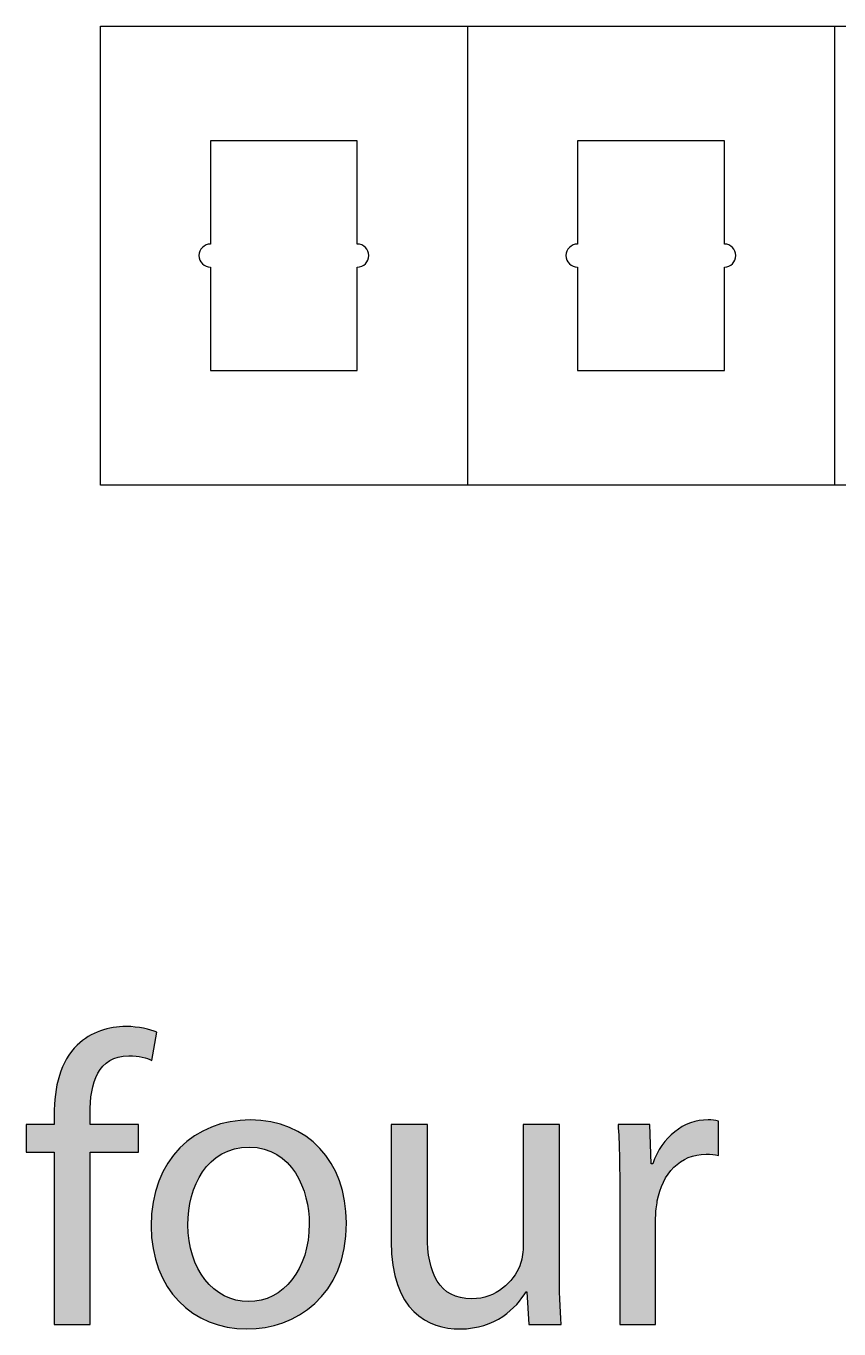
# Model space of a CAD drawing. Extents: x 15 to 401, y -450 to -8.
# Drawn here: x 289.81 to 307.54, y -449.97 to -421.58 of the extents above; entities that cross this region are included whole.
import ezdxf

# ---------------------------------------------------------------- set-up
doc = ezdxf.new("R2010")
doc.units = 0
doc.layers.add('LAYER_1', color=7, linetype='CONTINUOUS')

# ---------------------------------------------------------------- blocks, each defined once
blk = doc.blocks.new('*U51')
at = {"layer": 'LAYER_1', "color": 250}
for points in [[(291.17, -449.867), (290.931, -443.783), (291.17, -443.598)], [(291.21, -449.867), (291.17, -443.598), (291.21, -443.579)], [(291.247, -444.799), (291.21, -443.579), (291.247, -443.562)], [(291.299, -444.586), (291.247, -443.562), (291.299, -443.537)], [(291.38, -444.397), (291.299, -443.537), (291.38, -443.499)], [(291.435, -444.32), (291.38, -443.499), (291.435, -443.473)], [(291.491, -444.24), (291.435, -443.473), (291.491, -443.458)], [(291.639, -444.12), (291.491, -443.458), (291.639, -443.42)], [(291.713, -444.09), (291.639, -443.42), (291.713, -443.401)], [(291.826, -444.044), (291.713, -443.401), (291.826, -443.392)], [(291.993, -444.024), (291.826, -443.392), (291.993, -443.378)], [(292.056, -444.017), (292.056, -443.385), (292.263, -444.038)], [(292.263, -444.038), (292.263, -443.406), (292.348, -444.046)], [(292.348, -444.046), (292.348, -443.415), (292.377, -444.056)], [(292.377, -444.056), (292.377, -443.418), (292.56, -444.116)], [(290.931, -449.867), (290.803, -443.924), (290.931, -443.783)], [(290.696, -449.867), (290.54, -444.446), (290.696, -444.083)], [(290.803, -449.867), (290.696, -444.083), (290.803, -443.924)], [(290.54, -449.867), (290.453, -444.858), (290.54, -444.446)], [(290.453, -449.867), (290.427, -445.304), (290.453, -444.858)], [(289.815, -446.114), (289.815, -445.511), (290.427, -446.114)], [(290.427, -446.114), (289.815, -445.511), (290.427, -445.511)]]:
    blk.add_solid(points, dxfattribs=at)
at = {"layer": 'LAYER_1', "color": 250, "extrusion": (0, 0, -1)}
for points in [[(-291.17, -449.867), (-291.17, -443.598), (-291.21, -449.867)], [(-291.21, -445.277), (-291.21, -443.579), (-291.247, -444.799)], [(-291.247, -444.799), (-291.247, -443.562), (-291.299, -444.586)], [(-291.299, -444.586), (-291.299, -443.537), (-291.38, -444.397)], [(-291.38, -444.397), (-291.38, -443.499), (-291.435, -444.32)], [(-291.435, -444.32), (-291.435, -443.473), (-291.491, -444.24)], [(-291.491, -444.24), (-291.491, -443.458), (-291.639, -444.12)], [(-291.639, -444.12), (-291.639, -443.42), (-291.713, -444.09)], [(-291.713, -444.09), (-291.713, -443.401), (-291.826, -444.044)], [(-291.826, -444.044), (-291.826, -443.392), (-291.993, -444.024)], [(-291.993, -444.024), (-291.993, -443.378), (-292.056, -444.017)], [(-292.056, -444.017), (-291.993, -443.378), (-292.056, -443.385)], [(-292.263, -444.038), (-292.056, -443.385), (-292.263, -443.406)], [(-292.348, -444.046), (-292.263, -443.406), (-292.348, -443.415)], [(-292.377, -444.056), (-292.348, -443.415), (-292.377, -443.418)], [(-292.56, -444.116), (-292.377, -443.418), (-292.56, -443.472)], [(-292.56, -444.116), (-292.56, -443.472), (-292.668, -443.504)], [(-290.931, -449.867), (-290.931, -443.783), (-291.17, -449.867)], [(-290.696, -449.867), (-290.696, -444.083), (-290.803, -449.867)], [(-290.803, -449.867), (-290.803, -443.924), (-290.931, -449.867)], [(-290.54, -449.867), (-290.54, -444.446), (-290.696, -449.867)], [(-290.453, -449.867), (-290.453, -444.858), (-290.54, -449.867)], [(-290.427, -449.867), (-290.427, -445.304), (-290.453, -449.867)], [(-291.21, -446.114), (-291.21, -445.511), (-291.247, -446.114)], [(-291.247, -446.114), (-291.21, -445.511), (-291.247, -445.511)], [(-291.247, -446.114), (-291.247, -445.511), (-291.299, -446.114)], [(-291.299, -446.114), (-291.247, -445.511), (-291.299, -445.511)], [(-291.299, -446.114), (-291.299, -445.511), (-291.38, -446.114)], [(-291.38, -446.114), (-291.299, -445.511), (-291.38, -445.511)], [(-291.38, -446.114), (-291.38, -445.511), (-291.435, -446.114)], [(-291.435, -446.114), (-291.38, -445.511), (-291.435, -445.511)], [(-291.435, -446.114), (-291.435, -445.511), (-291.491, -446.114)], [(-291.491, -446.114), (-291.435, -445.511), (-291.491, -445.511)], [(-291.491, -446.114), (-291.491, -445.511), (-291.639, -446.114)], [(-291.639, -446.114), (-291.491, -445.511), (-291.639, -445.511)], [(-291.639, -446.114), (-291.639, -445.511), (-291.713, -446.114)], [(-291.713, -446.114), (-291.639, -445.511), (-291.713, -445.511)], [(-291.713, -446.114), (-291.713, -445.511), (-291.826, -446.114)], [(-291.826, -446.114), (-291.713, -445.511), (-291.826, -445.511)], [(-291.826, -446.114), (-291.826, -445.511), (-291.993, -446.114)], [(-291.993, -446.114), (-291.826, -445.511), (-291.993, -445.511)], [(-291.993, -446.114), (-291.993, -445.511), (-292.056, -446.114)], [(-292.056, -446.114), (-291.993, -445.511), (-292.056, -445.511)], [(-292.056, -446.114), (-292.056, -445.511), (-292.263, -446.114)], [(-292.263, -446.114), (-292.056, -445.511), (-292.263, -445.511)]]:
    blk.add_solid(points, dxfattribs=at)
blk = doc.blocks.new('*U52')
at = {"layer": 'LAYER_1', "color": 250}
for points in [[(293.75, -446.427), (293.714, -445.633), (293.75, -445.617)], [(293.806, -446.367), (293.75, -445.617), (293.806, -445.591)], [(293.848, -446.323), (293.806, -445.591), (293.848, -445.572)], [(293.806, -446.367), (293.806, -445.591), (293.806, -445.591)], [(293.856, -446.317), (293.848, -445.572), (293.856, -445.569)], [(293.907, -446.274), (293.856, -445.569), (293.907, -445.551)], [(293.958, -446.232), (293.907, -445.551), (293.958, -445.534)], [(293.999, -446.205), (293.958, -445.534), (293.999, -445.52)], [(294.016, -446.195), (293.999, -445.52), (294.016, -445.514)], [(294.055, -446.17), (294.016, -445.514), (294.055, -445.501)], [(294.079, -446.154), (294.055, -445.501), (294.079, -445.495)], [(294.132, -446.129), (294.079, -445.495), (294.132, -445.482)], [(294.202, -446.097), (294.132, -445.482), (294.202, -445.466)], [(294.213, -446.091), (294.202, -445.466), (294.213, -445.464)], [(294.256, -446.077), (294.213, -445.464), (294.256, -445.453)], [(294.263, -446.075), (294.256, -445.453), (294.263, -445.452)], [(294.358, -446.045), (294.263, -445.452), (294.358, -445.439)], [(294.387, -446.04), (294.358, -445.439), (294.387, -445.435)], [(294.412, -446.035), (294.387, -445.435), (294.412, -445.431)], [(294.479, -446.023), (294.412, -445.431), (294.479, -445.422)], [(294.515, -446.016), (294.479, -445.422), (294.515, -445.421)], [(294.523, -446.016), (294.515, -445.421), (294.523, -445.42)], [(294.63, -446.009), (294.523, -445.42), (294.63, -445.415)], [(294.666, -446.007), (294.63, -445.415), (294.666, -445.414)], [(294.684, -446.006), (294.666, -445.414), (294.684, -445.413)], [(294.702, -446.007), (294.684, -445.413), (294.702, -445.412)], [(294.684, -446.006), (294.684, -445.413), (294.702, -446.007)], [(294.702, -446.007), (294.702, -445.412), (294.805, -446.014)], [(294.805, -446.014), (294.805, -445.417), (294.853, -446.017)], [(294.853, -446.017), (294.853, -445.419), (294.932, -446.033)], [(294.932, -446.033), (294.932, -445.423), (294.94, -446.034)], [(294.94, -446.034), (294.94, -445.424), (295.009, -446.048)], [(295.009, -446.048), (295.009, -445.434), (295.025, -446.054)], [(295.025, -446.054), (295.025, -445.436), (295.069, -446.069)], [(295.069, -446.069), (295.069, -445.442), (295.151, -446.097)], [(295.151, -446.097), (295.151, -445.454), (295.152, -446.097)], [(295.152, -446.097), (295.152, -445.454), (295.192, -446.118)], [(295.192, -446.118), (295.192, -445.464), (295.283, -446.164)], [(295.283, -446.164), (295.283, -445.486), (295.308, -446.181)], [(295.308, -446.181), (295.308, -445.492), (295.36, -446.217)], [(295.36, -446.217), (295.36, -445.505), (295.401, -446.246)], [(295.401, -446.246), (295.401, -445.52), (295.413, -446.256)], [(295.413, -446.256), (295.413, -445.524), (295.417, -446.26)], [(295.417, -446.26), (295.417, -445.525), (295.508, -446.341)], [(295.508, -446.341), (295.508, -445.558), (295.518, -446.352)], [(295.518, -446.352), (295.518, -445.561), (295.557, -446.397)], [(295.557, -446.397), (295.557, -445.575), (295.599, -446.444)], [(295.599, -446.444), (295.599, -445.595), (295.603, -446.449)], [(295.603, -446.449), (295.603, -445.597), (295.611, -446.459)], [(295.611, -446.459), (295.611, -445.601), (295.687, -446.566)], [(293.322, -449.523), (293.291, -445.911), (293.322, -445.882)], [(293.343, -449.539), (293.322, -445.882), (293.343, -445.867)], [(293.322, -449.523), (293.322, -445.882), (293.343, -449.539)], [(293.362, -447.388), (293.343, -445.867), (293.362, -445.853)], [(293.368, -447.358), (293.362, -445.853), (293.368, -445.849)], [(293.421, -447.085), (293.368, -445.849), (293.421, -445.81)], [(293.441, -447.027), (293.421, -445.81), (293.441, -445.795)], [(293.451, -446.998), (293.441, -445.795), (293.451, -445.787)], [(293.488, -446.89), (293.451, -445.787), (293.488, -445.76)], [(293.52, -446.799), (293.488, -445.76), (293.52, -445.741)], [(293.557, -446.724), (293.52, -445.741), (293.557, -445.719)], [(293.586, -446.666), (293.557, -445.719), (293.586, -445.702)], [(293.623, -446.606), (293.586, -445.702), (293.623, -445.681)], [(293.631, -446.593), (293.623, -445.681), (293.631, -445.676)], [(293.662, -446.542), (293.631, -445.676), (293.662, -445.658)], [(293.666, -446.536), (293.662, -445.658), (293.666, -445.655)], [(293.714, -446.474), (293.666, -445.655), (293.714, -445.633)], [(295.687, -446.566), (295.687, -445.637), (295.695, -446.581)], [(295.695, -446.581), (295.695, -445.641), (295.743, -446.672)], [(295.743, -446.672), (295.743, -445.664), (295.77, -446.724)], [(295.77, -446.724), (295.77, -445.68), (295.779, -446.742)], [(295.779, -446.742), (295.779, -445.686), (295.823, -446.826)], [(295.823, -446.826), (295.823, -445.713), (295.889, -447.023)], [(295.889, -447.023), (295.889, -445.754), (295.915, -447.103)], [(295.915, -447.103), (295.915, -445.77), (295.917, -447.107)], [(295.917, -447.107), (295.917, -445.771), (295.949, -447.28)], [(295.949, -447.28), (295.949, -445.797), (295.963, -447.353)], [(295.963, -447.353), (295.963, -445.807), (295.971, -447.396)], [(295.971, -447.396), (295.971, -445.814), (295.989, -447.68)], [(293.031, -449.232), (293.01, -446.208), (293.031, -446.179)], [(293.144, -449.362), (293.031, -446.179), (293.144, -446.051)], [(293.031, -449.232), (293.031, -446.179), (293.144, -449.362)], [(293.17, -449.386), (293.144, -446.051), (293.17, -446.022)], [(293.144, -449.362), (293.144, -446.051), (293.17, -449.386)], [(293.291, -449.5), (293.17, -446.022), (293.291, -445.911)], [(293.17, -449.386), (293.17, -446.022), (293.291, -449.5)], [(293.291, -449.5), (293.291, -445.911), (293.322, -449.523)], [(292.892, -449.04), (292.8, -446.543), (292.892, -446.381)], [(292.907, -449.062), (292.892, -446.381), (292.907, -446.353)], [(292.892, -449.04), (292.892, -446.381), (292.907, -449.062)], [(293.01, -449.209), (292.907, -446.353), (293.01, -446.208)], [(292.907, -449.062), (292.907, -446.353), (293.01, -449.209)], [(293.01, -449.209), (293.01, -446.208), (293.031, -449.232)], [(292.71, -448.674), (292.702, -446.772), (292.71, -446.749)], [(292.789, -448.855), (292.71, -446.749), (292.789, -446.569)], [(292.71, -448.674), (292.71, -446.749), (292.789, -448.855)], [(292.8, -448.875), (292.789, -446.569), (292.8, -446.543)], [(292.789, -448.855), (292.789, -446.569), (292.8, -448.875)], [(292.8, -448.875), (292.8, -446.543), (292.892, -449.04)], [(292.633, -448.443), (292.585, -447.207), (292.633, -446.99)], [(292.638, -448.457), (292.633, -446.99), (292.638, -446.97)], [(292.633, -448.443), (292.633, -446.99), (292.638, -448.457)], [(292.702, -448.656), (292.638, -446.97), (292.702, -446.772)], [(292.638, -448.457), (292.638, -446.97), (292.702, -448.656)], [(292.702, -448.656), (292.702, -446.772), (292.71, -448.674)], [(292.583, -448.217), (292.553, -447.459), (292.583, -447.223)], [(292.585, -448.226), (292.583, -447.223), (292.585, -447.207)], [(292.583, -448.217), (292.583, -447.223), (292.585, -448.226)], [(292.585, -448.226), (292.585, -447.207), (292.633, -448.443)], [(292.552, -447.977), (292.542, -447.725), (292.552, -447.471)], [(292.553, -447.981), (292.552, -447.471), (292.553, -447.459)], [(292.552, -447.977), (292.552, -447.471), (292.553, -447.981)], [(292.553, -447.981), (292.553, -447.459), (292.583, -448.217)], [(293.343, -449.539), (293.343, -447.698), (293.362, -449.553)], [(295.989, -449.513), (295.971, -447.923), (295.989, -447.68)], [(293.362, -449.553), (293.362, -447.963), (293.368, -449.558)], [(293.368, -449.558), (293.368, -448.044), (293.421, -449.597)], [(295.949, -449.546), (295.917, -448.236), (295.949, -448.094)], [(295.963, -449.534), (295.949, -448.094), (295.963, -448.034)], [(295.971, -449.528), (295.963, -448.034), (295.971, -447.923)], [(293.421, -449.597), (293.421, -448.275), (293.441, -449.613)], [(293.441, -449.613), (293.441, -448.362), (293.451, -449.62)], [(293.451, -449.62), (293.451, -448.387), (293.488, -449.643)], [(295.889, -449.586), (295.823, -448.518), (295.889, -448.358)], [(295.915, -449.569), (295.889, -448.358), (295.915, -448.243)], [(295.917, -449.568), (295.915, -448.243), (295.917, -448.236)], [(293.488, -449.643), (293.488, -448.479), (293.52, -449.662)], [(293.52, -449.662), (293.52, -448.557), (293.557, -449.684)], [(293.557, -449.684), (293.557, -448.647), (293.586, -449.702)], [(293.586, -449.702), (293.586, -448.697), (293.623, -449.724)], [(295.743, -449.678), (295.695, -448.776), (295.743, -448.693)], [(295.77, -449.664), (295.743, -448.693), (295.77, -448.647)], [(295.779, -449.659), (295.77, -448.647), (295.779, -448.624)], [(295.823, -449.63), (295.779, -448.624), (295.823, -448.518)], [(293.623, -449.724), (293.623, -448.762), (293.631, -449.728)], [(293.631, -449.728), (293.631, -448.775), (293.662, -449.742)], [(293.662, -449.742), (293.662, -448.82), (293.666, -449.744)], [(293.666, -449.744), (293.666, -448.826), (293.714, -449.767)], [(293.714, -449.767), (293.714, -448.893), (293.75, -449.783)], [(293.75, -449.783), (293.75, -448.934), (293.806, -449.81)], [(293.806, -449.81), (293.806, -448.999), (293.806, -449.81)], [(293.806, -449.81), (293.806, -448.999), (293.848, -449.825)], [(295.508, -449.792), (295.417, -449.095), (295.508, -449.01)], [(295.518, -449.788), (295.508, -449.01), (295.518, -449.001)], [(295.557, -449.772), (295.518, -449.001), (295.557, -448.956)], [(295.599, -449.754), (295.557, -448.956), (295.599, -448.907)], [(295.603, -449.752), (295.599, -448.907), (295.603, -448.903)], [(295.611, -449.748), (295.603, -448.903), (295.611, -448.894)], [(295.687, -449.708), (295.611, -448.894), (295.687, -448.786)], [(295.695, -449.704), (295.687, -448.786), (295.695, -448.776)], [(293.848, -449.825), (293.848, -449.039), (293.856, -449.827)], [(293.856, -449.827), (293.856, -449.046), (293.907, -449.845)], [(293.907, -449.845), (293.907, -449.094), (293.958, -449.863)], [(293.958, -449.863), (293.958, -449.132), (293.999, -449.878)], [(293.999, -449.878), (293.999, -449.163), (294.016, -449.882)], [(294.016, -449.882), (294.016, -449.176), (294.055, -449.891)], [(294.055, -449.891), (294.055, -449.199), (294.079, -449.897)], [(294.079, -449.897), (294.079, -449.213), (294.132, -449.91)], [(294.132, -449.91), (294.132, -449.245), (294.202, -449.927)], [(294.202, -449.927), (294.202, -449.275), (294.213, -449.928)], [(294.213, -449.928), (294.213, -449.28), (294.256, -449.934)], [(294.256, -449.934), (294.256, -449.299), (294.263, -449.935)], [(294.263, -449.935), (294.263, -449.301), (294.358, -449.949)], [(295.069, -449.922), (295.025, -449.313), (295.069, -449.3)], [(295.151, -449.9), (295.069, -449.3), (295.151, -449.263)], [(295.152, -449.9), (295.151, -449.263), (295.152, -449.263)], [(295.192, -449.889), (295.152, -449.263), (295.192, -449.246)], [(295.283, -449.866), (295.192, -449.246), (295.283, -449.192)], [(295.308, -449.859), (295.283, -449.192), (295.308, -449.177)], [(295.36, -449.845), (295.308, -449.177), (295.36, -449.138)], [(295.401, -449.835), (295.36, -449.138), (295.401, -449.107)], [(295.413, -449.831), (295.401, -449.107), (295.413, -449.098)], [(295.417, -449.83), (295.413, -449.098), (295.417, -449.095)], [(294.358, -449.949), (294.358, -449.33), (294.387, -449.953)], [(294.387, -449.953), (294.387, -449.339), (294.412, -449.956)], [(294.412, -449.956), (294.412, -449.344), (294.479, -449.959)], [(294.479, -449.959), (294.479, -449.356), (294.515, -449.961)], [(294.515, -449.961), (294.515, -449.362), (294.523, -449.961)], [(294.523, -449.961), (294.523, -449.364), (294.63, -449.966)], [(294.684, -449.962), (294.666, -449.372), (294.684, -449.371)], [(294.702, -449.96), (294.684, -449.371), (294.702, -449.37)], [(294.805, -449.952), (294.702, -449.37), (294.805, -449.364)], [(294.853, -449.948), (294.805, -449.364), (294.853, -449.355)], [(294.932, -449.941), (294.853, -449.355), (294.932, -449.341)], [(294.94, -449.94), (294.932, -449.341), (294.94, -449.34)], [(295.009, -449.934), (294.94, -449.34), (295.009, -449.318)], [(295.025, -449.933), (295.009, -449.318), (295.025, -449.313)]]:
    blk.add_solid(points, dxfattribs=at)
at = {"layer": 'LAYER_1', "color": 250, "extrusion": (0, 0, -1)}
for points in [[(-293.75, -446.427), (-293.75, -445.617), (-293.806, -446.367)], [(-293.806, -446.367), (-293.806, -445.591), (-293.806, -446.367)], [(-293.806, -446.367), (-293.806, -445.591), (-293.848, -446.323)], [(-293.848, -446.323), (-293.848, -445.572), (-293.856, -446.317)], [(-293.856, -446.317), (-293.856, -445.569), (-293.907, -446.274)], [(-293.907, -446.274), (-293.907, -445.551), (-293.958, -446.232)], [(-293.958, -446.232), (-293.958, -445.534), (-293.999, -446.205)], [(-293.999, -446.205), (-293.999, -445.52), (-294.016, -446.195)], [(-294.016, -446.195), (-294.016, -445.514), (-294.055, -446.17)], [(-294.055, -446.17), (-294.055, -445.501), (-294.079, -446.154)], [(-294.079, -446.154), (-294.079, -445.495), (-294.132, -446.129)], [(-294.132, -446.129), (-294.132, -445.482), (-294.202, -446.097)], [(-294.202, -446.097), (-294.202, -445.466), (-294.213, -446.091)], [(-294.213, -446.091), (-294.213, -445.464), (-294.256, -446.077)], [(-294.256, -446.077), (-294.256, -445.453), (-294.263, -446.075)], [(-294.263, -446.075), (-294.263, -445.452), (-294.358, -446.045)], [(-294.358, -446.045), (-294.358, -445.439), (-294.387, -446.04)], [(-294.387, -446.04), (-294.387, -445.435), (-294.412, -446.035)], [(-294.412, -446.035), (-294.412, -445.431), (-294.479, -446.023)], [(-294.479, -446.023), (-294.479, -445.422), (-294.515, -446.016)], [(-294.515, -446.016), (-294.515, -445.421), (-294.523, -446.016)], [(-294.523, -446.016), (-294.523, -445.42), (-294.63, -446.009)], [(-294.63, -446.009), (-294.63, -445.415), (-294.666, -446.007)], [(-294.666, -446.007), (-294.666, -445.414), (-294.684, -446.006)], [(-294.805, -446.014), (-294.702, -445.412), (-294.805, -445.417)], [(-294.853, -446.017), (-294.805, -445.417), (-294.853, -445.419)], [(-294.932, -446.033), (-294.853, -445.419), (-294.932, -445.423)], [(-294.94, -446.034), (-294.932, -445.423), (-294.94, -445.424)], [(-295.009, -446.048), (-294.94, -445.424), (-295.009, -445.434)], [(-295.025, -446.054), (-295.009, -445.434), (-295.025, -445.436)], [(-295.069, -446.069), (-295.025, -445.436), (-295.069, -445.442)], [(-295.151, -446.097), (-295.069, -445.442), (-295.151, -445.454)], [(-295.152, -446.097), (-295.151, -445.454), (-295.152, -445.454)], [(-295.192, -446.118), (-295.152, -445.454), (-295.192, -445.464)], [(-295.283, -446.164), (-295.192, -445.464), (-295.283, -445.486)], [(-295.308, -446.181), (-295.283, -445.486), (-295.308, -445.492)], [(-295.36, -446.217), (-295.308, -445.492), (-295.36, -445.505)], [(-295.401, -446.246), (-295.36, -445.505), (-295.401, -445.52)], [(-295.413, -446.256), (-295.401, -445.52), (-295.413, -445.524)], [(-295.417, -446.26), (-295.413, -445.524), (-295.417, -445.525)], [(-295.508, -446.341), (-295.417, -445.525), (-295.508, -445.558)], [(-295.518, -446.352), (-295.508, -445.558), (-295.518, -445.561)], [(-295.557, -446.397), (-295.518, -445.561), (-295.557, -445.575)], [(-295.599, -446.444), (-295.557, -445.575), (-295.599, -445.595)], [(-295.603, -446.449), (-295.599, -445.595), (-295.603, -445.597)], [(-295.611, -446.459), (-295.603, -445.597), (-295.611, -445.601)], [(-295.687, -446.566), (-295.611, -445.601), (-295.687, -445.637)], [(-293.343, -447.698), (-293.343, -445.867), (-293.362, -447.388)], [(-293.362, -447.388), (-293.362, -445.853), (-293.368, -447.358)], [(-293.368, -447.358), (-293.368, -445.849), (-293.421, -447.085)], [(-293.421, -447.085), (-293.421, -445.81), (-293.441, -447.027)], [(-293.441, -447.027), (-293.441, -445.795), (-293.451, -446.998)], [(-293.451, -446.998), (-293.451, -445.787), (-293.488, -446.89)], [(-293.488, -446.89), (-293.488, -445.76), (-293.52, -446.799)], [(-293.52, -446.799), (-293.52, -445.741), (-293.557, -446.724)], [(-293.557, -446.724), (-293.557, -445.719), (-293.586, -446.666)], [(-293.586, -446.666), (-293.586, -445.702), (-293.623, -446.606)], [(-293.623, -446.606), (-293.623, -445.681), (-293.631, -446.593)], [(-293.631, -446.593), (-293.631, -445.676), (-293.662, -446.542)], [(-293.662, -446.542), (-293.662, -445.658), (-293.666, -446.536)], [(-293.666, -446.536), (-293.666, -445.655), (-293.714, -446.474)], [(-293.714, -446.474), (-293.714, -445.633), (-293.75, -446.427)], [(-295.695, -446.581), (-295.687, -445.637), (-295.695, -445.641)], [(-295.743, -446.672), (-295.695, -445.641), (-295.743, -445.664)], [(-295.77, -446.724), (-295.743, -445.664), (-295.77, -445.68)], [(-295.779, -446.742), (-295.77, -445.68), (-295.779, -445.686)], [(-295.823, -446.826), (-295.779, -445.686), (-295.823, -445.713)], [(-295.889, -447.023), (-295.823, -445.713), (-295.889, -445.754)], [(-295.915, -447.103), (-295.889, -445.754), (-295.915, -445.77)], [(-295.917, -447.107), (-295.915, -445.77), (-295.917, -445.771)], [(-295.949, -447.28), (-295.917, -445.771), (-295.949, -445.797)], [(-295.963, -447.353), (-295.949, -445.797), (-295.963, -445.807)], [(-295.971, -447.396), (-295.963, -445.807), (-295.971, -445.814)], [(-295.989, -447.68), (-295.971, -445.814), (-295.989, -445.827)], [(-295.989, -449.513), (-295.989, -445.827), (-296.074, -449.443)], [(-296.074, -449.443), (-295.989, -445.827), (-296.074, -445.893)], [(-296.074, -449.443), (-296.074, -445.893), (-296.109, -449.414)], [(-296.109, -449.414), (-296.074, -445.893), (-296.109, -445.927)], [(-296.109, -449.414), (-296.109, -445.927), (-296.22, -449.301)], [(-296.22, -449.301), (-296.109, -445.927), (-296.22, -446.033)], [(-296.22, -449.301), (-296.22, -446.033), (-296.257, -449.263)], [(-296.257, -449.263), (-296.22, -446.033), (-296.257, -446.077)], [(-296.257, -449.263), (-296.257, -446.077), (-296.35, -449.144)], [(-296.35, -449.144), (-296.257, -446.077), (-296.35, -446.188)], [(-296.35, -449.144), (-296.35, -446.188), (-296.39, -449.093)], [(-296.39, -449.093), (-296.35, -446.188), (-296.39, -446.248)], [(-296.39, -449.093), (-296.39, -446.248), (-296.465, -448.972)], [(-296.465, -448.972), (-296.39, -446.248), (-296.465, -446.359)], [(-296.465, -448.972), (-296.465, -446.359), (-296.508, -448.903)], [(-296.508, -448.903), (-296.465, -446.359), (-296.508, -446.438)], [(-296.508, -448.903), (-296.508, -446.438), (-296.565, -448.785)], [(-296.565, -448.785), (-296.508, -446.438), (-296.565, -446.543)], [(-296.565, -448.785), (-296.565, -446.543), (-296.608, -448.694)], [(-296.608, -448.694), (-296.565, -446.543), (-296.608, -446.647)], [(-296.608, -448.694), (-296.608, -446.647), (-296.647, -448.583)], [(-296.647, -448.583), (-296.608, -446.647), (-296.647, -446.741)], [(-296.647, -448.583), (-296.647, -446.741), (-296.689, -448.465)], [(-296.689, -448.465), (-296.647, -446.741), (-296.689, -446.876)], [(-296.689, -448.465), (-296.689, -446.876), (-296.713, -448.366)], [(-296.713, -448.366), (-296.689, -446.876), (-296.713, -446.952)], [(-296.713, -448.366), (-296.713, -446.952), (-296.749, -448.215)], [(-296.749, -448.215), (-296.713, -446.952), (-296.749, -447.122)], [(-296.749, -448.215), (-296.749, -447.122), (-296.76, -448.133)], [(-296.76, -448.133), (-296.749, -447.122), (-296.76, -447.174)], [(-296.76, -448.133), (-296.76, -447.174), (-296.786, -447.944)], [(-296.786, -447.944), (-296.76, -447.174), (-296.786, -447.384)], [(-296.786, -447.944), (-296.786, -447.384), (-296.789, -447.876)], [(-296.789, -447.876), (-296.786, -447.384), (-296.789, -447.408)], [(-296.789, -447.876), (-296.789, -447.408), (-296.799, -447.653)], [(-293.362, -449.553), (-293.343, -447.698), (-293.362, -447.963)], [(-293.368, -449.558), (-293.362, -447.963), (-293.368, -448.044)], [(-293.421, -449.597), (-293.368, -448.044), (-293.421, -448.275)], [(-295.949, -449.546), (-295.949, -448.094), (-295.963, -449.534)], [(-295.963, -449.534), (-295.963, -448.034), (-295.971, -449.528)], [(-295.971, -449.528), (-295.971, -447.923), (-295.989, -449.513)], [(-293.441, -449.613), (-293.421, -448.275), (-293.441, -448.362)], [(-293.451, -449.62), (-293.441, -448.362), (-293.451, -448.387)], [(-293.488, -449.643), (-293.451, -448.387), (-293.488, -448.479)], [(-295.889, -449.586), (-295.889, -448.358), (-295.915, -449.569)], [(-295.915, -449.569), (-295.915, -448.243), (-295.917, -449.568)], [(-295.917, -449.568), (-295.917, -448.236), (-295.949, -449.546)], [(-293.52, -449.662), (-293.488, -448.479), (-293.52, -448.557)], [(-293.557, -449.684), (-293.52, -448.557), (-293.557, -448.647)], [(-293.586, -449.702), (-293.557, -448.647), (-293.586, -448.697)], [(-293.623, -449.724), (-293.586, -448.697), (-293.623, -448.762)], [(-295.743, -449.678), (-295.743, -448.693), (-295.77, -449.664)], [(-295.77, -449.664), (-295.77, -448.647), (-295.779, -449.659)], [(-295.779, -449.659), (-295.779, -448.624), (-295.823, -449.63)], [(-295.823, -449.63), (-295.823, -448.518), (-295.889, -449.586)], [(-293.631, -449.728), (-293.623, -448.762), (-293.631, -448.775)], [(-293.662, -449.742), (-293.631, -448.775), (-293.662, -448.82)], [(-293.666, -449.744), (-293.662, -448.82), (-293.666, -448.826)], [(-293.714, -449.767), (-293.666, -448.826), (-293.714, -448.893)], [(-293.75, -449.783), (-293.714, -448.893), (-293.75, -448.934)], [(-293.806, -449.81), (-293.75, -448.934), (-293.806, -448.999)], [(-293.806, -449.81), (-293.806, -448.999), (-293.806, -448.999)], [(-293.848, -449.825), (-293.806, -448.999), (-293.848, -449.039)], [(-295.508, -449.792), (-295.508, -449.01), (-295.518, -449.788)], [(-295.518, -449.788), (-295.518, -449.001), (-295.557, -449.772)], [(-295.557, -449.772), (-295.557, -448.956), (-295.599, -449.754)], [(-295.599, -449.754), (-295.599, -448.907), (-295.603, -449.752)], [(-295.603, -449.752), (-295.603, -448.903), (-295.611, -449.748)], [(-295.611, -449.748), (-295.611, -448.894), (-295.687, -449.708)], [(-295.687, -449.708), (-295.687, -448.786), (-295.695, -449.704)], [(-295.695, -449.704), (-295.695, -448.776), (-295.743, -449.678)], [(-293.856, -449.827), (-293.848, -449.039), (-293.856, -449.046)], [(-293.907, -449.845), (-293.856, -449.046), (-293.907, -449.094)], [(-293.958, -449.863), (-293.907, -449.094), (-293.958, -449.132)], [(-293.999, -449.878), (-293.958, -449.132), (-293.999, -449.163)], [(-294.016, -449.882), (-293.999, -449.163), (-294.016, -449.176)], [(-294.055, -449.891), (-294.016, -449.176), (-294.055, -449.199)], [(-294.079, -449.897), (-294.055, -449.199), (-294.079, -449.213)], [(-294.132, -449.91), (-294.079, -449.213), (-294.132, -449.245)], [(-294.202, -449.927), (-294.132, -449.245), (-294.202, -449.275)], [(-294.213, -449.928), (-294.202, -449.275), (-294.213, -449.28)], [(-294.256, -449.934), (-294.213, -449.28), (-294.256, -449.299)], [(-294.263, -449.935), (-294.256, -449.299), (-294.263, -449.301)], [(-294.358, -449.949), (-294.263, -449.301), (-294.358, -449.33)], [(-295.069, -449.922), (-295.069, -449.3), (-295.151, -449.9)], [(-295.151, -449.9), (-295.151, -449.263), (-295.152, -449.9)], [(-295.152, -449.9), (-295.152, -449.263), (-295.192, -449.889)], [(-295.192, -449.889), (-295.192, -449.246), (-295.283, -449.866)], [(-295.283, -449.866), (-295.283, -449.192), (-295.308, -449.859)], [(-295.308, -449.859), (-295.308, -449.177), (-295.36, -449.845)], [(-295.36, -449.845), (-295.36, -449.138), (-295.401, -449.835)], [(-295.401, -449.835), (-295.401, -449.107), (-295.413, -449.831)], [(-295.413, -449.831), (-295.413, -449.098), (-295.417, -449.83)], [(-295.417, -449.83), (-295.417, -449.095), (-295.508, -449.792)], [(-294.387, -449.953), (-294.358, -449.33), (-294.387, -449.339)], [(-294.412, -449.956), (-294.387, -449.339), (-294.412, -449.344)], [(-294.479, -449.959), (-294.412, -449.344), (-294.479, -449.356)], [(-294.515, -449.961), (-294.479, -449.356), (-294.515, -449.362)], [(-294.523, -449.961), (-294.515, -449.362), (-294.523, -449.364)], [(-294.63, -449.966), (-294.523, -449.364), (-294.63, -449.37)], [(-294.63, -449.966), (-294.63, -449.37), (-294.666, -449.963)], [(-294.666, -449.963), (-294.63, -449.37), (-294.666, -449.372)], [(-294.666, -449.963), (-294.666, -449.372), (-294.684, -449.962)], [(-294.684, -449.962), (-294.684, -449.371), (-294.702, -449.96)], [(-294.702, -449.96), (-294.702, -449.37), (-294.805, -449.952)], [(-294.805, -449.952), (-294.805, -449.364), (-294.853, -449.948)], [(-294.853, -449.948), (-294.853, -449.355), (-294.932, -449.941)], [(-294.932, -449.941), (-294.932, -449.341), (-294.94, -449.94)], [(-294.94, -449.94), (-294.94, -449.34), (-295.009, -449.934)], [(-295.009, -449.934), (-295.009, -449.318), (-295.025, -449.933)], [(-295.025, -449.933), (-295.025, -449.313), (-295.069, -449.922)]]:
    blk.add_solid(points, dxfattribs=at)
blk = doc.blocks.new('*U53')
at = {"layer": 'LAYER_1', "color": 250}
for points in [[(297.771, -448.058), (297.771, -445.511), (297.78, -448.332)], [(297.78, -448.332), (297.78, -445.511), (297.807, -448.579)], [(297.807, -448.579), (297.807, -445.511), (297.851, -448.802)], [(297.851, -448.802), (297.851, -445.511), (297.909, -449.002)], [(297.909, -449.002), (297.909, -445.511), (297.982, -449.179)], [(297.982, -449.179), (297.982, -445.511), (298.066, -449.334)], [(298.066, -449.334), (298.066, -445.511), (298.161, -449.47)], [(298.161, -449.47), (298.161, -445.511), (298.266, -449.586)], [(298.266, -449.586), (298.266, -445.511), (298.498, -449.766)], [(298.498, -449.766), (298.498, -445.511), (298.563, -449.796)], [(300.732, -449.156), (300.732, -445.511), (300.777, -449.867)], [(298.563, -449.796), (298.563, -447.923), (298.575, -449.802)], [(298.575, -449.802), (298.575, -448.22), (298.613, -449.82)], [(300.632, -449.267), (300.579, -448.589), (300.632, -448.397)], [(300.651, -449.241), (300.632, -448.397), (300.651, -448.184)], [(298.613, -449.82), (298.613, -448.489), (298.68, -449.851)], [(298.68, -449.851), (298.68, -448.726), (298.75, -449.883)], [(300.51, -449.431), (300.43, -448.85), (300.51, -448.727)], [(300.514, -449.425), (300.51, -448.727), (300.514, -448.721)], [(300.579, -449.339), (300.514, -448.721), (300.579, -448.589)], [(298.75, -449.883), (298.75, -448.869), (298.779, -449.89)], [(298.779, -449.89), (298.779, -448.927), (298.911, -449.922)], [(300.325, -449.602), (300.206, -449.077), (300.325, -448.971)], [(300.371, -449.567), (300.325, -448.971), (300.371, -448.918)], [(300.43, -449.51), (300.371, -448.918), (300.43, -448.85)], [(298.911, -449.922), (298.911, -449.089), (299.013, -449.947)], [(299.013, -449.947), (299.013, -449.162), (299.079, -449.952)], [(299.079, -449.952), (299.079, -449.209), (299.274, -449.966)], [(299.549, -449.946), (299.535, -449.309), (299.549, -449.308)], [(299.726, -449.905), (299.549, -449.308), (299.726, -449.293)], [(299.796, -449.889), (299.726, -449.293), (299.796, -449.274)], [(299.902, -449.847), (299.796, -449.274), (299.902, -449.246)], [(300.015, -449.803), (299.902, -449.246), (300.015, -449.195)], [(300.061, -449.776), (300.015, -449.195), (300.061, -449.174)], [(300.202, -449.695), (300.061, -449.174), (300.202, -449.081)], [(300.206, -449.693), (300.202, -449.081), (300.206, -449.077)]]:
    blk.add_solid(points, dxfattribs=at)
at = {"layer": 'LAYER_1', "color": 250, "extrusion": (0, 0, -1)}
for points in [[(-297.78, -448.332), (-297.771, -445.511), (-297.78, -445.511)], [(-297.807, -448.579), (-297.78, -445.511), (-297.807, -445.511)], [(-297.851, -448.802), (-297.807, -445.511), (-297.851, -445.511)], [(-297.909, -449.002), (-297.851, -445.511), (-297.909, -445.511)], [(-297.982, -449.179), (-297.909, -445.511), (-297.982, -445.511)], [(-298.066, -449.334), (-297.982, -445.511), (-298.066, -445.511)], [(-298.161, -449.47), (-298.066, -445.511), (-298.161, -445.511)], [(-298.266, -449.586), (-298.161, -445.511), (-298.266, -445.511)], [(-298.498, -449.766), (-298.266, -445.511), (-298.498, -445.511)], [(-298.563, -449.796), (-298.498, -445.511), (-298.563, -445.511)], [(-300.651, -449.241), (-300.651, -445.511), (-300.714, -449.156)], [(-300.714, -449.156), (-300.651, -445.511), (-300.714, -445.511)], [(-300.714, -449.156), (-300.714, -445.511), (-300.732, -449.156)], [(-300.732, -449.156), (-300.714, -445.511), (-300.732, -445.511)], [(-300.777, -449.867), (-300.732, -445.511), (-300.777, -445.511)], [(-300.777, -449.867), (-300.777, -445.511), (-301.443, -449.867)], [(-301.443, -449.867), (-300.777, -445.511), (-301.443, -445.511)], [(-298.575, -449.802), (-298.563, -447.923), (-298.575, -448.22)], [(-298.613, -449.82), (-298.575, -448.22), (-298.613, -448.489)], [(-300.632, -449.267), (-300.632, -448.397), (-300.651, -449.241)], [(-298.68, -449.851), (-298.613, -448.489), (-298.68, -448.726)], [(-298.75, -449.883), (-298.68, -448.726), (-298.75, -448.869)], [(-300.51, -449.431), (-300.51, -448.727), (-300.514, -449.425)], [(-300.514, -449.425), (-300.514, -448.721), (-300.579, -449.339)], [(-300.579, -449.339), (-300.579, -448.589), (-300.632, -449.267)], [(-301.443, -449.867), (-301.443, -448.679), (-301.451, -449.867)], [(-301.451, -449.867), (-301.443, -448.679), (-301.451, -449.314)], [(-298.779, -449.89), (-298.75, -448.869), (-298.779, -448.927)], [(-298.911, -449.922), (-298.779, -448.927), (-298.911, -449.089)], [(-300.325, -449.602), (-300.325, -448.971), (-300.371, -449.567)], [(-300.371, -449.567), (-300.371, -448.918), (-300.43, -449.51)], [(-300.43, -449.51), (-300.43, -448.85), (-300.51, -449.431)], [(-299.013, -449.947), (-298.911, -449.089), (-299.013, -449.162)], [(-299.079, -449.952), (-299.013, -449.162), (-299.079, -449.209)], [(-299.274, -449.966), (-299.079, -449.209), (-299.274, -449.279)], [(-299.274, -449.966), (-299.274, -449.279), (-299.286, -449.965)], [(-299.286, -449.965), (-299.274, -449.279), (-299.286, -449.284)], [(-299.286, -449.965), (-299.286, -449.284), (-299.535, -449.947)], [(-299.535, -449.947), (-299.286, -449.284), (-299.535, -449.309)], [(-299.535, -449.947), (-299.535, -449.309), (-299.549, -449.946)], [(-299.549, -449.946), (-299.549, -449.308), (-299.726, -449.905)], [(-299.726, -449.905), (-299.726, -449.293), (-299.796, -449.889)], [(-299.796, -449.889), (-299.796, -449.274), (-299.902, -449.847)], [(-299.902, -449.847), (-299.902, -449.246), (-300.015, -449.803)], [(-300.015, -449.803), (-300.015, -449.195), (-300.061, -449.776)], [(-300.061, -449.776), (-300.061, -449.174), (-300.202, -449.695)], [(-300.202, -449.695), (-300.202, -449.081), (-300.206, -449.693)], [(-300.206, -449.693), (-300.206, -449.077), (-300.325, -449.602)], [(-301.451, -449.867), (-301.451, -449.314), (-301.479, -449.867)]]:
    blk.add_solid(points, dxfattribs=at)
blk = doc.blocks.new('*U54')
at = {"layer": 'LAYER_1', "color": 250, "extrusion": (0, 0, -1)}
for points in [[(-302.749, -446.15), (-302.721, -445.511), (-302.749, -445.511)], [(-302.757, -446.87), (-302.749, -445.511), (-302.757, -445.511)], [(-302.757, -449.867), (-302.757, -445.511), (-303.414, -449.867)], [(-303.414, -449.867), (-302.757, -445.511), (-303.414, -445.511)], [(-303.414, -449.867), (-303.414, -445.511), (-303.441, -449.867)], [(-303.441, -449.867), (-303.414, -445.511), (-303.441, -446.366)], [(-304.085, -446.324), (-304.085, -445.583), (-304.12, -446.305)], [(-304.12, -446.305), (-304.12, -445.56), (-304.251, -446.235)], [(-304.251, -446.235), (-304.251, -445.5), (-304.298, -446.22)], [(-304.298, -446.22), (-304.298, -445.479), (-304.436, -446.178)], [(-304.436, -446.178), (-304.436, -445.443), (-304.487, -446.174)], [(-304.487, -446.174), (-304.487, -445.429), (-304.638, -446.159)], [(-304.908, -446.186), (-304.683, -445.412), (-304.908, -445.439)], [(-303.805, -446.605), (-303.805, -445.807), (-303.812, -446.593)], [(-303.812, -446.593), (-303.812, -445.801), (-303.938, -446.445)], [(-303.938, -446.445), (-303.938, -445.685), (-303.955, -446.431)], [(-303.955, -446.431), (-303.955, -445.67), (-304.085, -446.324)], [(-303.563, -447.302), (-303.563, -446.157), (-303.576, -447.176)], [(-303.576, -447.176), (-303.576, -446.136), (-303.629, -446.962)], [(-303.629, -446.962), (-303.629, -446.045), (-303.674, -446.852)], [(-303.674, -446.852), (-303.674, -445.97), (-303.709, -446.767)], [(-303.709, -446.767), (-303.709, -445.927), (-303.805, -446.605)], [(-303.441, -449.867), (-303.441, -446.366), (-303.477, -449.867)], [(-303.477, -449.867), (-303.441, -446.366), (-303.477, -446.366)], [(-303.477, -449.867), (-303.477, -446.366), (-303.54, -449.867)], [(-303.54, -447.545), (-303.54, -446.215), (-303.563, -447.302)]]:
    blk.add_solid(points, dxfattribs=at)
at = {"layer": 'LAYER_1', "color": 250}
for points in [[(302.749, -446.15), (302.749, -445.511), (302.757, -446.87)], [(304.085, -446.324), (303.955, -445.67), (304.085, -445.583)], [(304.12, -446.305), (304.085, -445.583), (304.12, -445.56)], [(304.251, -446.235), (304.12, -445.56), (304.251, -445.5)], [(304.298, -446.22), (304.251, -445.5), (304.298, -445.479)], [(304.436, -446.178), (304.298, -445.479), (304.436, -445.443)], [(304.487, -446.174), (304.436, -445.443), (304.487, -445.429)], [(304.638, -446.159), (304.487, -445.429), (304.638, -445.416)], [(304.683, -446.164), (304.638, -445.416), (304.683, -445.412)], [(304.638, -446.159), (304.638, -445.416), (304.683, -446.164)], [(304.683, -446.164), (304.683, -445.412), (304.908, -446.186)], [(303.805, -446.605), (303.709, -445.927), (303.805, -445.807)], [(303.812, -446.593), (303.805, -445.807), (303.812, -445.801)], [(303.938, -446.445), (303.812, -445.801), (303.938, -445.685)], [(303.955, -446.431), (303.938, -445.685), (303.955, -445.67)], [(303.563, -447.302), (303.54, -446.215), (303.563, -446.157)], [(303.576, -447.176), (303.563, -446.157), (303.576, -446.136)], [(303.629, -446.962), (303.576, -446.136), (303.629, -446.045)], [(303.674, -446.852), (303.629, -446.045), (303.674, -445.97)], [(303.709, -446.767), (303.674, -445.97), (303.709, -445.927)], [(303.54, -449.867), (303.477, -446.366), (303.54, -446.215)]]:
    blk.add_solid(points, dxfattribs=at)
blk = doc.blocks.new('BLOCK_11')
at = {"layer": 'LAYER_1'}
for points, knots in [([(290.427, -449.867), (290.427, -449.867), (290.427, -446.114), (290.427, -446.114), (290.427, -446.114), (289.815, -446.114), (289.815, -446.114), (289.815, -446.114), (289.815, -445.511), (289.815, -445.511), (289.815, -445.511), (290.427, -445.511), (290.427, -445.511), (290.427, -445.511), (290.427, -445.304), (290.427, -445.304), (290.427, -444.692), (290.562, -444.134), (290.931, -443.783), (291.228, -443.495), (291.624, -443.378), (291.993, -443.378), (292.272, -443.378), (292.515, -443.441), (292.668, -443.504), (292.668, -443.504), (292.56, -444.116), (292.56, -444.116), (292.443, -444.062), (292.281, -444.017), (292.056, -444.017), (291.381, -444.017), (291.21, -444.611), (291.21, -445.277), (291.21, -445.277), (291.21, -445.511), (291.21, -445.511), (291.21, -445.511), (292.263, -445.511), (292.263, -445.511), (292.263, -445.511), (292.263, -446.114), (292.263, -446.114), (292.263, -446.114), (291.21, -446.114), (291.21, -446.114), (291.21, -446.114), (291.21, -449.867), (291.21, -449.867), (291.21, -449.867), (290.427, -449.867), (290.427, -449.867)], [0, 0, 0, 0, 1, 1, 1, 2, 2, 2, 3, 3, 3, 4, 4, 4, 5, 5, 5, 6, 6, 6, 7, 7, 7, 8, 8, 8, 9, 9, 9, 10, 10, 10, 11, 11, 11, 12, 12, 12, 13, 13, 13, 14, 14, 14, 15, 15, 15, 16, 16, 16, 17, 17, 17, 17]), ([(296.799, -447.653), (296.799, -449.264), (295.683, -449.966), (294.63, -449.966), (293.451, -449.966), (292.542, -449.102), (292.542, -447.725), (292.542, -446.267), (293.496, -445.412), (294.702, -445.412), (295.953, -445.412), (296.799, -446.321), (296.799, -447.653)], [0, 0, 0, 0, 1, 1, 1, 2, 2, 2, 3, 3, 3, 4, 4, 4, 4]), ([(301.443, -448.679), (301.443, -449.13), (301.452, -449.525), (301.479, -449.867), (301.479, -449.867), (300.777, -449.867), (300.777, -449.867), (300.777, -449.867), (300.732, -449.156), (300.732, -449.156), (300.732, -449.156), (300.714, -449.156), (300.714, -449.156), (300.507, -449.507), (300.048, -449.966), (299.274, -449.966), (298.59, -449.966), (297.771, -449.588), (297.771, -448.058), (297.771, -448.058), (297.771, -445.511), (297.771, -445.511), (297.771, -445.511), (298.563, -445.511), (298.563, -445.511), (298.563, -445.511), (298.563, -447.923), (298.563, -447.923), (298.563, -448.751), (298.815, -449.309), (299.535, -449.309), (300.066, -449.309), (300.435, -448.94), (300.579, -448.589), (300.624, -448.472), (300.651, -448.328), (300.651, -448.184), (300.651, -448.184), (300.651, -445.511), (300.651, -445.511), (300.651, -445.511), (301.443, -445.511), (301.443, -445.511), (301.443, -445.511), (301.443, -448.679), (301.443, -448.679)], [0, 0, 0, 0, 1, 1, 1, 2, 2, 2, 3, 3, 3, 4, 4, 4, 5, 5, 5, 6, 6, 6, 7, 7, 7, 8, 8, 8, 9, 9, 9, 10, 10, 10, 11, 11, 11, 12, 12, 12, 13, 13, 13, 14, 14, 14, 15, 15, 15, 15]), ([(302.757, -446.87), (302.757, -446.357), (302.748, -445.916), (302.721, -445.511), (302.721, -445.511), (303.414, -445.511), (303.414, -445.511), (303.414, -445.511), (303.441, -446.366), (303.441, -446.366), (303.441, -446.366), (303.477, -446.366), (303.477, -446.366), (303.675, -445.781), (304.152, -445.412), (304.683, -445.412), (304.773, -445.412), (304.836, -445.421), (304.908, -445.439), (304.908, -445.439), (304.908, -446.186), (304.908, -446.186), (304.827, -446.168), (304.746, -446.159), (304.638, -446.159), (304.079, -446.159), (303.684, -446.582), (303.576, -447.176), (303.558, -447.284), (303.54, -447.41), (303.54, -447.545), (303.54, -447.545), (303.54, -449.867), (303.54, -449.867), (303.54, -449.867), (302.757, -449.867), (302.757, -449.867), (302.757, -449.867), (302.757, -446.87), (302.757, -446.87)], [0, 0, 0, 0, 1, 1, 1, 2, 2, 2, 3, 3, 3, 4, 4, 4, 5, 5, 5, 6, 6, 6, 7, 7, 7, 8, 8, 8, 9, 9, 9, 10, 10, 10, 11, 11, 11, 12, 12, 12, 13, 13, 13, 13]), ([(293.343, -447.698), (293.343, -448.652), (293.892, -449.372), (294.666, -449.372), (295.422, -449.372), (295.989, -448.661), (295.989, -447.68), (295.989, -446.942), (295.62, -446.006), (294.684, -446.006), (293.748, -446.006), (293.343, -446.87), (293.343, -447.698)], [0, 0, 0, 0, 1, 1, 1, 2, 2, 2, 3, 3, 3, 4, 4, 4, 4])]:
    blk.add_open_spline(points, degree=3, knots=knots, dxfattribs=at)
at = {"layer": 'LAYER_1', "color": 250}
for name in ['*U51', '*U52', '*U53', '*U54']:
    blk.add_blockref(name, (0, 0), dxfattribs=at)

msp = doc.modelspace()

# ---------------------------------------------------------------- linework, layer by layer
at = {"layer": 'LAYER_1'}
for points in [[(299.436, -431.583), (291.436, -431.583), (291.436, -421.583), (299.436, -421.583), (299.436, -431.583)], [(299.436, -421.583), (307.437, -421.583), (307.437, -431.583), (299.436, -431.583)], [(307.437, -421.583), (315.437, -421.583), (315.437, -431.583), (307.437, -431.583)]]:
    msp.add_lwpolyline(points, dxfattribs=at)
for points in [[(293.837, -426.332), (293.837, -426.332), (293.837, -424.082), (293.837, -424.082), (293.837, -424.082), (297.036, -424.082), (297.036, -424.082), (297.036, -424.082), (297.036, -426.332), (297.036, -426.332), (297.177, -426.332), (297.287, -426.445), (297.287, -426.583), (297.287, -426.72), (297.177, -426.833), (297.036, -426.833), (297.036, -426.833), (297.036, -429.084), (297.036, -429.084), (297.036, -429.084), (293.837, -429.084), (293.837, -429.084), (293.837, -429.084), (293.837, -426.833), (293.837, -426.833), (293.699, -426.833), (293.582, -426.72), (293.582, -426.583), (293.582, -426.445), (293.699, -426.332), (293.837, -426.332)], [(301.837, -426.332), (301.837, -426.332), (301.837, -424.082), (301.837, -424.082), (301.837, -424.082), (305.037, -424.082), (305.037, -424.082), (305.037, -424.082), (305.037, -426.332), (305.037, -426.332), (305.177, -426.332), (305.287, -426.445), (305.287, -426.583), (305.287, -426.72), (305.177, -426.833), (305.037, -426.833), (305.037, -426.833), (305.037, -429.084), (305.037, -429.084), (305.037, -429.084), (301.837, -429.084), (301.837, -429.084), (301.837, -429.084), (301.837, -426.833), (301.837, -426.833), (301.699, -426.833), (301.583, -426.72), (301.583, -426.583), (301.583, -426.445), (301.699, -426.332), (301.837, -426.332)]]:
    msp.add_open_spline(points, degree=3, knots=[0, 0, 0, 0, 1, 1, 1, 2, 2, 2, 3, 3, 3, 4, 4, 4, 5, 5, 5, 6, 6, 6, 7, 7, 7, 8, 8, 8, 9, 9, 9, 10, 10, 10, 10], dxfattribs=at)

# ---------------------------------------------------------------- block references
msp.add_blockref('BLOCK_11', (0, 0), dxfattribs=at)

doc.saveas('drawing.dxf')
